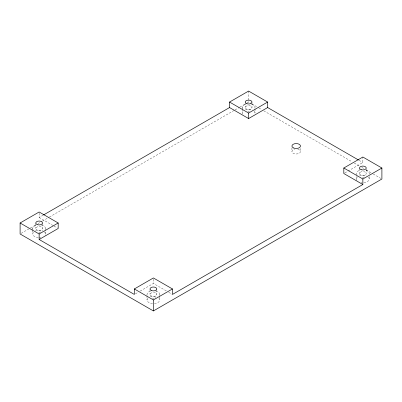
<?xml version="1.0" encoding="UTF-8"?>
<svg xmlns="http://www.w3.org/2000/svg" width="402" height="402" viewBox="0 0 402 402"><rect width="100%" height="100%" fill="white"/><g stroke="black" fill="none" stroke-linecap="round" stroke-linejoin="round"><path stroke-width="0.3" stroke-dasharray="2.01 1.51" d="M39.14 213.216L39.14 217.492L42.939 215.296M21.185 233.356L29.869 228.341M30.411 228.029L35.838 224.894M38.009 223.643L41.813 221.447M42.356 221.135L48.868 217.371M49.411 217.06L234.492 110.203M235.034 109.892L239.376 107.384M239.919 107.068L246.436 103.309M246.979 102.997L248.607 102.058L251.315 103.621M135.409 293.837L138.057 292.309M140.172 291.088L153.393 283.455L166.619 291.088M344.876 172.905L347.519 171.378M348.047 171.071L362.86 162.524L362.86 157.026M359.071 160.338L362.86 162.524M251.858 103.932L258.36 107.686M258.898 107.997L261.612 109.565M263.777 110.816L352.097 161.805M354.268 163.056L359.684 166.187M361.85 167.438L364.021 168.689M366.187 169.94L372.689 173.694M373.232 174.006L380.815 178.387M39.14 217.492L53.426 225.738M53.953 226.04L57.124 227.874M168.734 292.309L171.91 294.143M369.252 176.568L369.252 179.011M366.222 169.242L366.222 173.513A3.367 1.945 0 0 1 361.177 175.197A3.367 1.945 0 0 1 361.177 171.83A3.367 1.945 0 0 1 366.222 173.513M359.494 168.629L359.494 173.513M356.463 176.568L356.463 179.011M300.485 148.474L300.485 151.529M291.937 147.861L291.937 151.529M254.999 108.776L254.999 113.047M251.974 102.666L251.974 107.55A3.367 1.945 0 0 1 246.923 109.233A3.367 1.945 0 0 1 246.923 105.867A3.367 1.945 0 0 1 251.974 107.55M248.607 91.063L248.607 102.058M245.24 102.666L245.24 107.55M242.21 107.55L242.21 108.776M242.21 109.384L242.21 113.047M159.79 294.45L159.79 295.671M159.79 296.279L159.79 299.947M156.76 289.561L156.76 294.45A3.367 1.945 0 0 1 151.71 296.133A3.367 1.945 0 0 1 151.71 292.767A3.367 1.945 0 0 1 156.76 294.45M153.393 279.179L153.393 283.455M150.026 289.561L150.026 294.45M147.001 295.671L147.001 299.947M45.537 228.487L45.537 233.984M42.506 223.597L42.506 228.487A3.367 1.945 0 0 1 37.461 230.17A3.367 1.945 0 0 1 37.461 226.803A3.367 1.945 0 0 1 42.506 228.487M35.778 223.597L35.778 228.487M32.748 228.487L32.748 229.708M32.748 230.316L32.748 233.984M44.215 231.733A6.397 3.693 0 0 1 45.481 234.461M45.32 234.939A6.397 3.693 0 0 1 45.049 235.396M40.798 237.547A6.397 3.693 0 0 1 39.14 237.672M38.306 237.642A6.397 3.693 0 0 1 33.602 232.135M35.25 231.055A6.397 3.693 0 0 1 43.034 231.055M41.592 225.075A6.397 3.693 0 0 1 45.32 229.441M40.798 232.049A6.397 3.693 0 0 1 37.486 232.049M32.964 229.441A6.397 3.693 0 0 1 36.693 225.075M158.936 298.098A6.397 3.693 0 0 1 154.227 303.605M152.559 303.605A6.397 3.693 0 0 1 147.856 298.098M150.197 296.746A6.397 3.693 0 0 1 157.288 297.018M155.84 291.038A6.397 3.693 0 0 1 159.574 295.405M155.84 297.857A6.397 3.693 0 0 1 155.051 298.013M154.227 298.108A6.397 3.693 0 0 1 151.74 298.013M147.052 294.927A6.397 3.693 0 0 1 150.197 291.249M368.398 177.166A6.397 3.693 0 0 1 363.694 182.674M362.021 182.674A6.397 3.693 0 0 1 361.202 182.578M356.951 180.428A6.397 3.693 0 0 1 357.785 176.764M359.659 175.815A6.397 3.693 0 0 1 366.75 176.081M366.056 170.317A6.397 3.693 0 0 1 369.036 174.473M364.513 177.081A6.397 3.693 0 0 1 361.202 177.081M356.951 174.93A6.397 3.693 0 0 1 359.659 170.317M242.426 114.007A6.397 3.693 0 0 1 243.064 111.203M245.406 109.852A6.397 3.693 0 0 1 252.501 110.118M254.144 111.203A6.397 3.693 0 0 1 254.948 113.53M249.441 111.213A6.397 3.693 0 0 1 247.773 111.213M242.426 108.51A6.397 3.693 0 0 1 245.406 104.354M251.803 104.354A6.397 3.693 0 0 1 254.948 108.032M297.847 149.248A4.276 2.467 0 0 1 299.601 153.031A4.276 2.467 0 0 1 292.817 153.031A4.276 2.467 0 0 1 294.576 149.248"/><path stroke-width="0.6" d="M20.1 222.989L39.14 211.995L58.184 222.989L58.184 228.487L39.14 239.476L39.14 233.979L20.1 222.989L20.1 233.984L153.393 310.937L381.9 179.011L381.9 168.016L362.86 157.026L343.816 168.016L343.816 173.513L362.86 184.508L362.86 179.011L381.9 168.016M43.481 214.985L229.562 107.55L229.562 102.053L248.607 91.063L267.647 102.053L267.647 107.55L358.529 160.021M39.14 233.979L58.184 222.989M229.562 102.053L248.607 113.047L267.647 102.053M229.562 107.55L248.607 118.545L267.647 107.55M39.14 239.476L134.353 294.45L134.353 288.953L153.393 277.958L172.438 288.953L172.438 294.45L362.86 184.508M134.353 288.953L153.393 299.942L172.438 288.953M343.816 168.016L362.86 179.011M248.607 113.047L248.607 118.545M153.393 299.942L153.393 310.937M151.71 290.636A3.367 1.945 0 0 0 156.76 288.953A3.367 1.945 0 0 0 151.71 287.269A3.367 1.945 0 0 0 151.71 290.636M37.095 224.527A3.367 1.945 0 0 0 42.481 223.241A3.367 1.945 0 0 0 37.853 221.19A3.367 1.945 0 0 0 37.095 224.527M246.923 103.736A3.367 1.945 0 0 0 251.974 102.053A3.367 1.945 0 0 0 246.923 100.374A3.367 1.945 0 0 0 246.923 103.736M361.177 169.699A3.367 1.945 0 0 0 366.222 168.016A3.367 1.945 0 0 0 361.177 166.338A3.367 1.945 0 0 0 361.177 169.699M293.606 147.991A4.276 2.467 0 0 0 300.45 146.353A4.276 2.467 0 0 0 294.576 143.75A4.276 2.467 0 0 0 293.606 147.991"/></g></svg>
